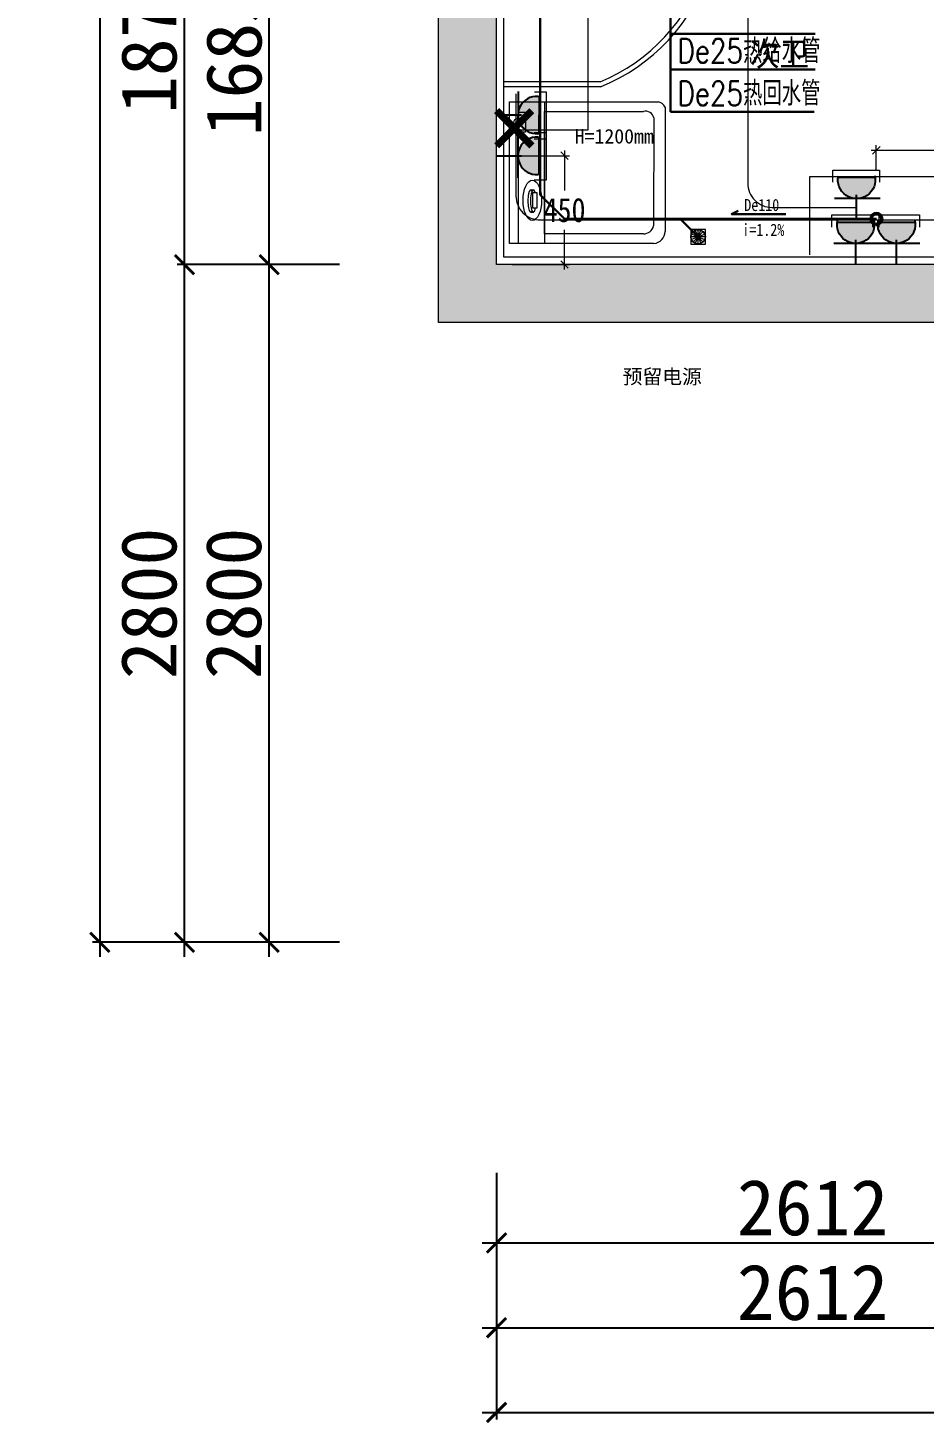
# Model space of a CAD drawing. Header units: millimetres. Extents: x -41640 to 3079702, y -5257903 to 68462.
# Drawn here: x 47798 to 51503, y 5543 to 11308 of the extents above; entities that cross this region are included whole.
import ezdxf

# ---------------------------------------------------------------- set-up
doc = ezdxf.new("R2010")
doc.units = ezdxf.units.MM
doc.header["$LTSCALE"] = 10
doc.linetypes.add('CONTINOUS', pattern=[0])
doc.layers.get('0').update_dxf_attribs({"color": 255})
doc.layers.get('Defpoints').update_dxf_attribs({"color": 255})
for name, color, linetype, lineweight in [('1强弱电插座尺寸', 5, 'Continuous', 0), ('1强电插座布线图', 1, 'Continuous', 30), ('1强电插座布置图', 1, 'Continuous', 30), ('1排水布置图', 1, 'Continuous', 30), ('1给水平面布置图', 4, 'Continuous', 13), ('图框', 255, 'Continuous', 0), ('机电', 3, 'Continuous', 0), ('浅线', 251, 'CONTINOUS', 0)]:
    doc.layers.add(name, color=color, linetype=linetype, lineweight=lineweight)
doc.layers.add('2323', color=4, linetype='Continuous')
doc.layers.add('LAYER2', color=8, linetype='Continuous')
doc.styles.add('_THVAC_DIM', font='SIMPLEX', dxfattribs={"width": 0.8, "height": 3.5, "bigfont": 'HZTXT'})
doc.styles.get("Standard").update_dxf_attribs({"font": ''})
doc.styles.add('夏建东', font='', dxfattribs={"width": 0.85})
doc.styles.add('邓林', font='simhei.ttf')
doc.styles.get('Standard').set_extended_font_data('SimSun')
doc.styles.get('夏建东').set_extended_font_data('SimSun')
doc.dimstyles.new('g', dxfattribs={"dimtxt": 100, "dimasz": 31, "dimexe": 21, "dimexo": 30, "dimgap": 31, "dimtad": 1, "dimtih": 1, "dimtoh": 1, "dimdec": 0, "dimrnd": 10, "dimdsep": 46, "dimtxsty": '夏建东', "dimblk": 'OBLIQUE', "dimcen": 2.5, "dimdle": 21, "dimclrd": 5, "dimclre": 5, "dimclrt": 5, "dimadec": 0, "dimazin": 0, "dimtfac": 1, "dimtdec": 0, "dimtmove": 2, "dimatfit": 3, "dimldrblk": 'DOT', "dimfxl": 300, "dimlwd": -1, "dimlwe": -1, "dimarcsym": 1})
doc.dimstyles.get("Standard").update_dxf_attribs({"dimtxt": 0.18, "dimasz": 0.18, "dimexe": 0.18, "dimexo": 0.0625, "dimgap": 0.09, "dimtad": 0, "dimtih": 1, "dimtoh": 1, "dimdec": 4, "dimzin": 0, "dimdsep": 46, "dimtxsty": 'Standard', "dimcen": 0.09, "dimadec": 0, "dimazin": 0, "dimtfac": 1, "dimtdec": 4, "dimtofl": 0, "dimtmove": 0, "dimatfit": 3, "dimfxl": 1, "dimtolj": 1, "dimtzin": 0, "dimarcsym": 0})

# ---------------------------------------------------------------- blocks, each defined once
blk = doc.blocks.new('_ArchTick')
at = {"color": 0, "linetype": 'ByBlock', "const_width": 0.15}
blk.add_lwpolyline([(-0.5, -0.5), (0.5, 0.5)], dxfattribs=at)
blk = doc.blocks.new('*D876')
at = {"layer": 'Defpoints', "color": 0, "lineweight": 30, "ltscale": 0.5}
for p in [(49735.6, 6637.5), (52347.6, 6637.5), (52347.6, 6287.5)]:
    blk.add_point(p, dxfattribs=at)
at = {"layer": '浅线', "color": 8, "lineweight": -2, "ltscale": 0.5}
for p, q in [((49735.6, 6577.5), (49735.6, 6257.5)), ((52347.6, 6577.5), (52347.6, 6257.5)), ((49675.6, 6287.5), (52407.6, 6287.5))]:
    blk.add_line(p, q, dxfattribs=at)
at = {"layer": '浅线', "color": 8, "lineweight": -2, "ltscale": 0.5, "xscale": 80, "yscale": 80, "zscale": 80, "rotation": 180}
blk.add_blockref('_ArchTick', (49735.6, 6287.5), dxfattribs=at)
at = {"layer": '浅线', "color": 8, "lineweight": -2, "ltscale": 0.5, "xscale": 80, "yscale": 80, "zscale": 80}
blk.add_blockref('_ArchTick', (52347.6, 6287.5), dxfattribs=at)
at = {"layer": '浅线', "color": 45, "ltscale": 0.5, "insert": (51041.6, 6432.5), "char_height": 230, "attachment_point": 5, "style": '邓林', "bg_fill": 3, "box_fill_scale": 1.1, "bg_fill_color": 256, "bg_fill_true_color": 13158600, "bg_fill_transparency": 15658716}
blk.add_mtext('2612', dxfattribs=at)
blk = doc.blocks.new('_Dot')
at = {"color": 0, "linetype": 'ByBlock', "lineweight": -2}
blk.add_line((-0.5, 0), (-1, 0), dxfattribs=at)
at = {"color": 0, "linetype": 'ByBlock', "const_width": 0.5}
blk.add_lwpolyline([(-0.25, 0, 1), (0.25, 0, 1)], format="xyb", close=True, dxfattribs=at)
blk = doc.blocks.new('DOT')
at = {"color": 0, "linetype": 'ByBlock'}
blk.add_line((-0.35, 0), (-1, 0), dxfattribs=at)
at = {"color": 0, "linetype": 'ByBlock', "const_width": 0.35}
blk.add_lwpolyline([(-0.175, 0, 1), (0.175, 0, 1)], format="xyb", close=True, dxfattribs=at)
blk = doc.blocks.new('*D883')
at = {"layer": 'Defpoints', "color": 0, "lineweight": 30, "ltscale": 0.5}
for p in [(49735.6, 6637.5), (52347.6, 6637.5), (52347.6, 5937.5)]:
    blk.add_point(p, dxfattribs=at)
at = {"layer": '浅线', "color": 8, "lineweight": -2, "ltscale": 0.5}
for p, q in [((49735.6, 6577.5), (49735.6, 5907.5)), ((52347.6, 6577.5), (52347.6, 5907.5)), ((49675.6, 5937.5), (52407.6, 5937.5))]:
    blk.add_line(p, q, dxfattribs=at)
at = {"layer": '浅线', "color": 8, "lineweight": -2, "ltscale": 0.5, "xscale": 80, "yscale": 80, "zscale": 80, "rotation": 180}
blk.add_blockref('_ArchTick', (49735.6, 5937.5), dxfattribs=at)
at = {"layer": '浅线', "color": 8, "lineweight": -2, "ltscale": 0.5, "xscale": 80, "yscale": 80, "zscale": 80}
blk.add_blockref('_ArchTick', (52347.6, 5937.5), dxfattribs=at)
at = {"layer": '浅线', "color": 45, "ltscale": 0.5, "insert": (51041.6, 6082.5), "char_height": 230, "attachment_point": 5, "style": '邓林', "bg_fill": 3, "box_fill_scale": 1.1, "bg_fill_color": 256, "bg_fill_true_color": 13158600, "bg_fill_transparency": 15658200}
blk.add_mtext('2612', dxfattribs=at)
blk = doc.blocks.new('*D888')
at = {"layer": 'Defpoints', "color": 0, "lineweight": 30, "ltscale": 0.5}
for p in [(49735.6, 6637.5), (65335.6, 6637.5), (65335.6, 5587.5)]:
    blk.add_point(p, dxfattribs=at)
at = {"layer": '浅线', "color": 8, "lineweight": -2, "ltscale": 0.5}
for p, q in [((49735.6, 6577.5), (49735.6, 5557.5)), ((65335.6, 6577.5), (65335.6, 5557.5)), ((49675.6, 5587.5), (65395.6, 5587.5))]:
    blk.add_line(p, q, dxfattribs=at)
at = {"layer": '浅线', "color": 8, "lineweight": -2, "ltscale": 0.5, "xscale": 80, "yscale": 80, "zscale": 80, "rotation": 180}
blk.add_blockref('_ArchTick', (49735.6, 5587.5), dxfattribs=at)
at = {"layer": '浅线', "color": 8, "lineweight": -2, "ltscale": 0.5, "xscale": 80, "yscale": 80, "zscale": 80}
blk.add_blockref('_ArchTick', (65335.6, 5587.5), dxfattribs=at)
at = {"layer": '浅线', "color": 45, "ltscale": 0.5, "insert": (57535.6, 5733.8), "char_height": 230, "attachment_point": 5, "style": '邓林', "bg_fill": 3, "box_fill_scale": 1.1, "bg_fill_color": 256, "bg_fill_true_color": 13158600, "bg_fill_transparency": 15657684}
blk.add_mtext('15600', dxfattribs=at)
blk = doc.blocks.new('*D889')
at = {"layer": 'Defpoints', "color": 0, "lineweight": 30, "ltscale": 0.5}
for p in [(48795.6, 12014.8), (49145.6, 12014.8), (49145.6, 10329.8)]:
    blk.add_point(p, dxfattribs=at)
at = {"layer": '浅线', "color": 8, "lineweight": -2, "ltscale": 0.5}
for p, q in [((48795.6, 10269.8), (48795.6, 12074.8)), ((49085.6, 12014.8), (48765.6, 12014.8)), ((49085.6, 10329.8), (48765.6, 10329.8))]:
    blk.add_line(p, q, dxfattribs=at)
at = {"layer": '浅线', "color": 8, "lineweight": -2, "ltscale": 0.5, "xscale": 80, "yscale": 80, "zscale": 80}
for p, rotation in [((48795.6, 12014.8), 90), ((48795.6, 10329.8), 270)]:
    blk.add_blockref('_ArchTick', p, dxfattribs=dict(at, rotation=rotation))
at = {"layer": '浅线', "color": 45, "ltscale": 0.5, "insert": (48650.6, 11172.3), "char_height": 230, "attachment_point": 5, "rotation": 90, "style": '邓林', "bg_fill": 3, "box_fill_scale": 1.1, "bg_fill_color": 256, "bg_fill_true_color": 13158600, "bg_fill_transparency": 8734720}
blk.add_mtext('1685', dxfattribs=at)
blk = doc.blocks.new('*D891')
at = {"layer": 'Defpoints', "color": 0, "lineweight": 30, "ltscale": 0.5}
for p in [(48445.6, 12199.8), (49254.1, 12199.8), (49145.6, 10329.8)]:
    blk.add_point(p, dxfattribs=at)
at = {"layer": '浅线', "color": 8, "lineweight": -2, "ltscale": 0.5}
for p, q in [((48445.6, 10269.8), (48445.6, 12259.8)), ((49194.1, 12199.8), (48415.6, 12199.8)), ((49085.6, 10329.8), (48415.6, 10329.8))]:
    blk.add_line(p, q, dxfattribs=at)
at = {"layer": '浅线', "color": 8, "lineweight": -2, "ltscale": 0.5, "xscale": 80, "yscale": 80, "zscale": 80}
for p, rotation in [((48445.6, 12199.8), 90), ((48445.6, 10329.8), 270)]:
    blk.add_blockref('_ArchTick', p, dxfattribs=dict(at, rotation=rotation))
at = {"layer": '浅线', "color": 45, "ltscale": 0.5, "insert": (48299.3, 11264.8), "char_height": 230, "attachment_point": 5, "rotation": 90, "style": '邓林', "bg_fill": 3, "box_fill_scale": 1.1, "bg_fill_color": 256, "bg_fill_true_color": 13158600, "bg_fill_transparency": 8722240}
blk.add_mtext('1870', dxfattribs=at)
blk = doc.blocks.new('*D892')
at = {"layer": 'Defpoints', "color": 0, "lineweight": 30, "ltscale": 0.5}
for p in [(49145.6, 17199.8), (48095.6, 7529.8), (49145.6, 7529.8)]:
    blk.add_point(p, dxfattribs=at)
at = {"layer": '浅线', "color": 8, "lineweight": -2, "ltscale": 0.5}
for p, q in [((48095.6, 17259.8), (48095.6, 7469.8)), ((49085.6, 17199.8), (48065.6, 17199.8)), ((49085.6, 7529.8), (48065.6, 7529.8))]:
    blk.add_line(p, q, dxfattribs=at)
at = {"layer": '浅线', "color": 8, "lineweight": -2, "ltscale": 0.5, "xscale": 80, "yscale": 80, "zscale": 80}
for p, rotation in [((48095.6, 17199.8), 90), ((48095.6, 7529.8), 270)]:
    blk.add_blockref('_ArchTick', p, dxfattribs=dict(at, rotation=rotation))
at = {"layer": '浅线', "color": 45, "ltscale": 0.5, "insert": (47949.3, 12364.8), "char_height": 230, "attachment_point": 5, "rotation": 90, "style": '邓林', "bg_fill": 3, "box_fill_scale": 1.1, "bg_fill_color": 256, "bg_fill_true_color": 13158600, "bg_fill_transparency": 8725552}
blk.add_mtext('9670', dxfattribs=at)
blk = doc.blocks.new('*D893')
at = {"layer": 'Defpoints', "color": 0, "lineweight": 30, "ltscale": 0.5}
for p in [(48795.6, 10329.8), (49145.6, 10329.8), (49145.6, 7529.8)]:
    blk.add_point(p, dxfattribs=at)
at = {"layer": '浅线', "color": 8, "lineweight": -2, "ltscale": 0.5}
for p, q in [((48795.6, 7469.8), (48795.6, 10389.8)), ((49085.6, 10329.8), (48765.6, 10329.8)), ((49085.6, 7529.8), (48765.6, 7529.8))]:
    blk.add_line(p, q, dxfattribs=at)
at = {"layer": '浅线', "color": 8, "lineweight": -2, "ltscale": 0.5, "xscale": 80, "yscale": 80, "zscale": 80}
for p, rotation in [((48795.6, 10329.8), 90), ((48795.6, 7529.8), 270)]:
    blk.add_blockref('_ArchTick', p, dxfattribs=dict(at, rotation=rotation))
at = {"layer": '浅线', "color": 45, "ltscale": 0.5, "insert": (48649.3, 8929.8), "char_height": 230, "attachment_point": 5, "rotation": 90, "style": '邓林', "bg_fill": 3, "box_fill_scale": 1.1, "bg_fill_color": 256, "bg_fill_true_color": 13158600, "bg_fill_transparency": 8735856}
blk.add_mtext('2800', dxfattribs=at)
blk = doc.blocks.new('*D894')
at = {"layer": 'Defpoints', "color": 0, "lineweight": 30, "ltscale": 0.5}
for p in [(48445.6, 10329.8), (49145.6, 10329.8), (49145.6, 7529.8)]:
    blk.add_point(p, dxfattribs=at)
at = {"layer": '浅线', "color": 8, "lineweight": -2, "ltscale": 0.5}
for p, q in [((48445.6, 7469.8), (48445.6, 10389.8)), ((49085.6, 10329.8), (48415.6, 10329.8)), ((49085.6, 7529.8), (48415.6, 7529.8))]:
    blk.add_line(p, q, dxfattribs=at)
at = {"layer": '浅线', "color": 8, "lineweight": -2, "ltscale": 0.5, "xscale": 80, "yscale": 80, "zscale": 80}
for p, rotation in [((48445.6, 10329.8), 90), ((48445.6, 7529.8), 270)]:
    blk.add_blockref('_ArchTick', p, dxfattribs=dict(at, rotation=rotation))
at = {"layer": '浅线', "color": 45, "ltscale": 0.5, "insert": (48299.3, 8929.8), "char_height": 230, "attachment_point": 5, "rotation": 90, "style": '邓林', "bg_fill": 3, "box_fill_scale": 1.1, "bg_fill_color": 256, "bg_fill_true_color": 13158600, "bg_fill_transparency": 15657684}
blk.add_mtext('2800', dxfattribs=at)
blk = doc.blocks.new('_Oblique')
at = {"color": 0, "linetype": 'ByBlock', "lineweight": -2}
blk.add_line((-0.5, -0.5), (0.5, 0.5), dxfattribs=at)
blk = doc.blocks.new('*D945')
at = {"layer": '1强弱电插座尺寸', "color": 5, "ltscale": 0.01}
for p, q in [((49800.1, 10779.4), (50037.4, 10779.4)), ((50016.4, 10800.4), (50016.4, 10635.6)), ((50016.4, 10308.8), (50016.4, 10473.6)), ((49799.8, 10329.8), (50037.4, 10329.8))]:
    blk.add_line(p, q, dxfattribs=at)
at = {"layer": 'Defpoints', "color": 0, "linetype": 'ByBlock', "lineweight": 30, "ltscale": 0.01}
for p in [(49770.1, 10779.4), (49769.8, 10329.8), (50016.4, 10329.8)]:
    blk.add_point(p, dxfattribs=at)
at = {"layer": '1强弱电插座尺寸', "color": 5, "linetype": 'ByBlock', "ltscale": 0.01, "xscale": 31, "yscale": 31, "zscale": 31}
for p, rotation in [((50016.4, 10779.4), 90), ((50016.4, 10329.8), 270)]:
    blk.add_blockref('_Oblique', p, dxfattribs=dict(at, rotation=rotation))
at = {"layer": '1强弱电插座尺寸', "color": 5, "linetype": 'ByBlock', "lineweight": 13, "ltscale": 0.01, "insert": (50016.4, 10554.6), "char_height": 100, "attachment_point": 5, "style": '夏建东'}
blk.add_mtext('450', dxfattribs=at)
blk = doc.blocks.new('强电插座')
at = {"lineweight": 0}
h = blk.add_hatch(color=12, dxfattribs=at)
h.set_gradient(color1=(216, 3, 3), color2=(230, 5, 5), tint=1, name='CYLINDER')
h.paths.add_polyline_path([(88497.8, 75989.2, 1.129445), (88497.8, 75909.4)])
at = {"layer": '2323', "color": 1}
for p, q in [((88452.6, 75999.6), (88452.6, 75902)), ((88497.8, 75989.2), (88497.8, 75909.4)), ((88407.2, 75949.3), (88460.4, 75949.3))]:
    blk.add_line(p, q, dxfattribs=at)
blk.add_arc((88492.9, 75949.3), 40.2, 77.2553, 282.7447, dxfattribs=at)
at = {"layer": 'LAYER2', "color": 1, "ltscale": 20}
blk.add_line((88456.4, 75966.1), (88456.4, 75966.1), dxfattribs=at)
blk = doc.blocks.new('强电防水插座')
at = {"layer": '1强电插座布置图', "color": 1, "linetype": 'ByBlock', "lineweight": 9}
blk.add_lwpolyline([(-166178.2, 222988.6), (-166178.2, 223049.7), (-165944.2, 223049.7), (-165944.2, 222988.6)], dxfattribs=at)
at = {"layer": '1强电插座布置图', "color": 250, "linetype": 'ByBlock', "lineweight": 9, "extrusion": (0, 0, -1), "xscale": 2.325322137214242, "yscale": 2.325322137214242, "zscale": -2.325322137599869, "rotation": 90}
blk.add_blockref('强电插座', (342665.7, 17225.9), dxfattribs=at)
blk = doc.blocks.new('*D962')
at = {"layer": '1强弱电插座尺寸', "color": 5, "ltscale": 0.01}
for p, q in [((52218.6, 10801.6), (51283.8, 10801.6)), ((51304.8, 10719.2), (51304.8, 10822.6)), ((52197.6, 10808), (52197.6, 10780.6))]:
    blk.add_line(p, q, dxfattribs=at)
at = {"layer": 'Defpoints', "color": 0, "linetype": 'ByBlock', "lineweight": 30, "ltscale": 0.01}
for p in [(52197.6, 10838), (51304.8, 10801.6), (51304.8, 10689.2)]:
    blk.add_point(p, dxfattribs=at)
at = {"layer": '1强弱电插座尺寸', "color": 5, "linetype": 'ByBlock', "ltscale": 0.01, "xscale": 31, "yscale": 31, "zscale": 31, "rotation": 180}
blk.add_blockref('_Oblique', (51304.8, 10801.6), dxfattribs=at)
at = {"layer": '1强弱电插座尺寸', "color": 5, "linetype": 'ByBlock', "ltscale": 0.01, "xscale": 31, "yscale": 31, "zscale": 31}
blk.add_blockref('_Oblique', (52197.6, 10801.6), dxfattribs=at)
at = {"layer": '1强弱电插座尺寸', "color": 5, "linetype": 'ByBlock', "lineweight": 13, "ltscale": 0.01, "insert": (51751.2, 10882.6), "char_height": 100, "attachment_point": 5, "style": '夏建东'}
blk.add_mtext('890', dxfattribs=at)
blk = doc.blocks.new('冷水')
at = {"layer": '图框', "color": 4, "lineweight": 0, "const_width": 40, "elevation": 5661.9}
for points in [[(228130.8, 195325.4), (228329.7, 195524.3)], [(228329.7, 195325.4), (228130.8, 195524.3)]]:
    blk.add_lwpolyline(points, dxfattribs=at)
blk = doc.blocks.new('A$C27FE3D30')
at = {"layer": '机电'}
for p, q in [((-94262, 38463), (-94358, 38463)), ((-94262, 38463), (-94358, 38463)), ((-94166, 38463), (-94358, 38463)), ((-94262, 38463), (-94351, 38501)), ((-94262, 38463), (-94351, 38426)), ((-94262, 38463), (-94330, 38531)), ((-94262, 38463), (-94330, 38396)), ((-94262, 38463), (-94300, 38552)), ((-94262, 38463), (-94300, 38375)), ((-94262, 38367), (-94262, 38559)), ((-94262, 38463), (-94226, 38552)), ((-94262, 38463), (-94195, 38531)), ((-94262, 38463), (-94173, 38499)), ((-94262, 38463), (-94195, 38396)), ((-94262, 38463), (-94226, 38375)), ((-94262, 38463), (-94173, 38428)), ((-94262, 38463), (-94262, 38463))]:
    blk.add_line(p, q, dxfattribs=at)
blk.add_lwpolyline([(-94362, 38363), (-94162, 38363), (-94162, 38563), (-94362, 38563)], close=True, dxfattribs=at)
for radius in [100, 96]:
    blk.add_circle((-94262, 38463), radius, dxfattribs=at)

msp = doc.modelspace()

# ---------------------------------------------------------------- hatches: boundary and pattern name
at = {"layer": '浅线', "ltscale": 0.5}
h = msp.add_hatch(color=256, dxfattribs=at)
h.dxf.hatch_style = 1
h.paths.add_polyline_path([(49495.6, 10089.8), (52107.6, 10089.8), (52107.6, 7289.8), (52497.6, 7289.8), (52497.6, 7529.8), (52347.6, 7529.8), (52347.6, 10329.8), (49735.6, 10329.8), (49735.6, 17199.8), (50063.6, 17199.8), (50063.6, 17439.8), (49495.6, 17439.8)])

# ---------------------------------------------------------------- linework, layer by layer
at = {"layer": '1强电插座布线图', "color": 2, "lineweight": 0, "ltscale": 0.1}
for points in [[(50773.6, 11968.7), (50773.6, 10666, 0.414214), (50873.6, 10566), (51223.6, 10566)], [(49815.4, 11034.9), (49815.4, 10614.4, 0.414214), (49915.4, 10514.4), (53603.5, 10514.4)]]:
    msp.add_lwpolyline(points, format="xyb", dxfattribs=at)
at = {"layer": '1排水布置图', "linetype": 'Continuous', "lineweight": 30}
for points in [[(51305.3, 10518.5), (50016, 10518.5), (49916, 10618.5), (49916, 11888.4)], [(50568.1, 10444.7), (50494.3, 10518.5)]]:
    msp.add_lwpolyline(points, dxfattribs=at)
at = {"layer": '1排水布置图'}
msp.add_lwpolyline([(50931.7, 10538.6), (50707, 10538.6), (50733.8, 10551.4)], dxfattribs=at)
at = {"layer": '1排水布置图', "linetype": 'Continuous', "lineweight": 30}
for radius in [25, 20]:
    msp.add_circle((51305.3, 10518.5), radius, dxfattribs=at)
at = {"layer": '1给水平面布置图', "lineweight": 0, "ltscale": 0.1}
msp.add_lwpolyline([(49822.8, 10886.5), (50113.6, 10886.5), (50113.6, 11643.6)], dxfattribs=at)
at = {"layer": '1给水平面布置图', "linetype": 'Continuous', "lineweight": 30}
for points in [[(50454.3, 10960.4), (50454.3, 11643.6)], [(50454.3, 11283.2), (50605.8, 11283.2), (51051.6, 11283.2)], [(50454.3, 11136.1), (50605.8, 11136.1), (51051.6, 11136.1)], [(50454.3, 10960.4), (50605.8, 10960.4), (51048.7, 10960.4)]]:
    msp.add_lwpolyline(points, dxfattribs=at)
at = {"layer": '浅线', "ltscale": 0.5}
for p, q in [((49495.6, 10089.8), (49495.6, 17439.8)), ((49735.6, 10329.8), (49735.6, 17199.8)), ((49765.6, 10359.8), (49765.6, 11984.6)), ((50163.2, 11084.8), (49765.6, 11084.8)), ((50165.6, 11064.8), (49765.6, 11064.8)), ((49788.9, 10416.7), (49788.9, 11002.7)), ((49788.9, 11002.7), (50403, 11002.7)), ((49824.7, 11002.7), (49824.7, 10960.1)), ((49824.7, 10960.1), (49854.5, 10960.1)), ((49854.5, 10960.1), (49854.5, 10876.9)), ((49933.6, 11002.7), (49933.6, 10416.7)), ((49933.6, 10456.7), (49933.6, 10962.7)), ((49933.6, 10962.7), (50343.3, 10962.7)), ((50431.9, 10980.4), (50431.9, 10466.7)), ((50385.3, 10935.8), (50384.6, 10489.3)), ((49854.5, 10876.9), (49824.7, 10876.9)), ((49824.7, 10876.9), (49824.7, 10416.7)), ((51029.9, 10693.8), (51579.8, 10693.8)), ((51029.9, 10369.8), (51029.9, 10693.8)), ((49876.9, 10638.5), (49887.5, 10638.5)), ((49885.2, 10563.5), (49885.2, 10628.2)), ((49885.2, 10628.2), (49901.9, 10628.2)), ((49901.9, 10628.2), (49901.9, 10563.5)), ((49901.9, 10563.5), (49885.2, 10563.5)), ((49876.9, 10546.9), (49887.5, 10546.9)), ((50342.7, 10456.7), (49933.6, 10456.7)), ((50385.3, 10416.7), (49788.9, 10416.7)), ((52347.6, 10329.8), (49735.6, 10329.8)), ((52197.6, 10359.8), (49765.6, 10359.8)), ((52107.6, 10089.8), (49495.6, 10089.8))]:
    msp.add_line(p, q, dxfattribs=at)
msp.add_circle((49823.9, 10916.3), 17.5, dxfattribs=at)
for centre, radius, start, end in [((49876.6, 11784), 755.7, 292.28832, 342.07225), ((49880.9, 11779.8), 769.6, 291.71101, 342.67957), ((50351.1, 10928.6), 35, 11.95448, 102.94776), ((50395.5, 10963), 40.4, 25.54181, 79.30079), ((50343.3, 10499.1), 42.4, 269.11291, 346.66611), ((50379.5, 10468.8), 52.5, 276.36902, 357.63954)]:
    msp.add_arc(centre, radius, start, end, dxfattribs=at)
msp.add_ellipse((49883.3, 10595.2), major_axis=(0, -83.2), ratio=0.460679, dxfattribs=at)
for centre, start_param, end_param in [((49876.9, 10592.7), 2.680557, 6.744221), ((49887.5, 10592.7), 2.456252, 7.163249)]:
    msp.add_ellipse(centre, major_axis=(0, -45.8), ratio=0.257931, start_param=start_param, end_param=end_param, dxfattribs=at)

# ---------------------------------------------------------------- block references
at = {"layer": '1强电插座布置图', "color": 1, "linetype": 'ByBlock', "lineweight": 9, "xscale": -0.8266666852072705, "yscale": 0.8266666851995979, "zscale": 0.8266666851937761, "rotation": 269.835716037119}
for p in [(-134051.2, 148751.2), (-134051.7, 148582.5)]:
    msp.add_blockref('强电防水插座', p, dxfattribs=at)
at = {"layer": '1强电插座布置图', "color": 1, "linetype": 'ByBlock', "lineweight": 9, "xscale": 0.826666685170494, "yscale": 0.8266666851995979, "zscale": 0.8266666851937761}
for p in [(188499.1, -173667.3), (188495.3, -173852.4), (188664.1, -173852.4)]:
    msp.add_blockref('强电防水插座', p, dxfattribs=at)
at = {"layer": '1排水布置图', "lineweight": 0, "xscale": 0.3018150581046939, "yscale": 0.3018150581046939, "zscale": 0.3018150580482836}
msp.add_blockref('A$C27FE3D30', (79017.9, -1164.1), dxfattribs=at)
at = {"layer": '1给水平面布置图', "color": 7, "xscale": 0.7326711750938557, "yscale": 0.7326711750938557, "zscale": 0.7326711750841284, "rotation": 270}
msp.add_blockref('冷水', (-93373.7, 178110.8, -4148.3), dxfattribs=at)

# ---------------------------------------------------------------- texts
at = {"layer": '1强弱电插座尺寸', "color": 1, "linetype": 'ByBlock', "lineweight": 9, "char_height": 60, "attachment_point": 9, "rotation": 360}
for s, insert, width in [('H=1200mm', (50385.2, 10829), 325.854), ('{\\fSimSun|b0|i0|c134|p2;预留电源}', (50584, 9830.3), 438.675)]:
    msp.add_mtext(s, dxfattribs=dict(at, insert=insert, width=width))
at = {"layer": '1排水布置图', "char_height": 50, "width": 69.646, "attachment_point": 3, "style": '夏建东'}
for s, insert in [('De110', (50903.8, 10601)), ('i=1.2%', (50924.8, 10498.5))]:
    msp.add_mtext(s, dxfattribs=dict(at, insert=insert))
at = {"layer": '1给水平面布置图', "linetype": 'Continuous', "lineweight": 30, "char_height": 100, "width": 1129.1, "attachment_point": 1, "style": '_THVAC_DIM'}
for s, insert in [('De25热给水管', (50483.4, 11262.6)), ('De25热回水管', (50483.4, 11086.9))]:
    msp.add_mtext(s, dxfattribs=dict(at, insert=insert))
at = {"layer": '浅线', "ltscale": 0.5, "insert": (50782.3, 11250.5), "char_height": 100, "attachment_point": 1, "style": '夏建东'}
msp.add_mtext_dynamic_manual_height_columns('{\\fSimSun|b0|i0|c134|p2;\\W0.9;次卫}', width=1397.063, gutter_width=12.5, heights=[0], dxfattribs=at)

# ---------------------------------------------------------------- dimensions: what is measured, and where the dimension line sits
at = {"layer": '1强弱电插座尺寸', "color": 4, "linetype": 'ByBlock', "lineweight": 13, "ltscale": 0.01}
dim = msp.add_linear_dim(base=(51304.8, 10801.6), p1=(52197.6, 10838), p2=(51304.8, 10689.2), dimstyle='g', dxfattribs=at)
dim.commit()
dim.dimension.update_dxf_attribs({"geometry": '*D962', "text_midpoint": (51751.2, 10882.6)})
dim = msp.add_linear_dim(base=(50016.4, 10329.8), p1=(49770.1, 10779.4), p2=(49769.8, 10329.8), angle=90, dimstyle='g', dxfattribs=at)
dim.commit()
dim.dimension.update_dxf_attribs({"geometry": '*D945', "text_midpoint": (50016.4, 10554.6)})
at = {"layer": '浅线', "ltscale": 0.5}
dim = msp.add_linear_dim(base=(48795.6, 12014.8), p1=(49145.6, 10329.8), p2=(49145.6, 12014.8), angle=90, dimstyle='Standard', override={"dimtxt": 230, "dimasz": 80, "dimexe": 30, "dimexo": 60, "dimgap": 30, "dimtad": 1, "dimtih": 0, "dimtoh": 0, "dimdec": 0, "dimzin": 8, "dimdsep": 44, "dimtxsty": '邓林', "dimblk": 'ArchTick', "dimcen": 2.5, "dimdle": 60, "dimclrd": 8, "dimclre": 8, "dimclrt": 45, "dimtdec": 0, "dimtofl": 1, "dimtmove": 1, "dimldrblk": 'Dot', "dimfxl": 5, "dimtfill": 1, "dimtolj": 0, "dimtzin": 8}, dxfattribs=at)
dim.commit()
dim.dimension.update_dxf_attribs({"geometry": '*D889', "text_midpoint": (48650.6, 11172.3)})
dim = msp.add_linear_dim(base=(52347.6, 6287.5), p1=(49735.6, 6637.5), p2=(52347.6, 6637.5), dimstyle='Standard', override={"dimtxt": 230, "dimasz": 80, "dimexe": 30, "dimexo": 60, "dimgap": 30, "dimtad": 1, "dimtih": 0, "dimtoh": 0, "dimdec": 0, "dimzin": 8, "dimdsep": 44, "dimtxsty": '邓林', "dimblk": 'ArchTick', "dimcen": 2.5, "dimdle": 60, "dimclrd": 8, "dimclre": 8, "dimclrt": 45, "dimtdec": 0, "dimtofl": 1, "dimtmove": 1, "dimldrblk": 'Dot', "dimfxl": 5, "dimtfill": 1, "dimtolj": 0, "dimtzin": 8}, dxfattribs=at)
dim.commit()
dim.dimension.update_dxf_attribs({"geometry": '*D876', "text_midpoint": (51041.6, 6432.5)})

# ---------------------------------------------------------------- next in the draw order: dimensions: what is measured, and where the dimension line sits
dim = msp.add_linear_dim(base=(48445.6, 12199.8), p1=(49145.6, 10329.8), p2=(49254.1, 12199.8), angle=90, dimstyle='Standard', override={"dimtxt": 230, "dimasz": 80, "dimexe": 30, "dimexo": 60, "dimgap": 30, "dimtad": 1, "dimtih": 0, "dimtoh": 0, "dimdec": 0, "dimzin": 8, "dimdsep": 44, "dimtxsty": '邓林', "dimblk": 'ArchTick', "dimcen": 2.5, "dimdle": 60, "dimclrd": 8, "dimclre": 8, "dimclrt": 45, "dimtdec": 0, "dimtofl": 1, "dimtmove": 1, "dimldrblk": 'Dot', "dimfxl": 5, "dimtfill": 1, "dimtolj": 0, "dimtzin": 8}, dxfattribs=at)
dim.commit()
dim.dimension.update_dxf_attribs({"geometry": '*D891', "text_midpoint": (48299.3, 11264.8)})
dim = msp.add_linear_dim(base=(52347.6, 5937.5), p1=(49735.6, 6637.5), p2=(52347.6, 6637.5), dimstyle='Standard', override={"dimtxt": 230, "dimasz": 80, "dimexe": 30, "dimexo": 60, "dimgap": 30, "dimtad": 1, "dimtih": 0, "dimtoh": 0, "dimdec": 0, "dimzin": 8, "dimdsep": 44, "dimtxsty": '邓林', "dimblk": 'ArchTick', "dimcen": 2.5, "dimdle": 60, "dimclrd": 8, "dimclre": 8, "dimclrt": 45, "dimtdec": 0, "dimtofl": 1, "dimtmove": 1, "dimldrblk": 'Dot', "dimfxl": 5, "dimtfill": 1, "dimtolj": 0, "dimtzin": 8}, dxfattribs=at)
dim.commit()
dim.dimension.update_dxf_attribs({"geometry": '*D883', "text_midpoint": (51041.6, 6082.5)})

# ---------------------------------------------------------------- next in the draw order: dimensions: what is measured, and where the dimension line sits
dim = msp.add_linear_dim(base=(48095.6, 7529.8), p1=(49145.6, 17199.8), p2=(49145.6, 7529.8), angle=90, dimstyle='Standard', override={"dimtxt": 230, "dimasz": 80, "dimexe": 30, "dimexo": 60, "dimgap": 30, "dimtad": 1, "dimtih": 0, "dimtoh": 0, "dimdec": 0, "dimzin": 8, "dimdsep": 44, "dimtxsty": '邓林', "dimblk": 'ArchTick', "dimcen": 2.5, "dimdle": 60, "dimclrd": 8, "dimclre": 8, "dimclrt": 45, "dimtdec": 0, "dimtofl": 1, "dimtmove": 1, "dimldrblk": 'Dot', "dimfxl": 5, "dimtfill": 1, "dimtolj": 0, "dimtzin": 8}, dxfattribs=at)
dim.commit()
dim.dimension.update_dxf_attribs({"geometry": '*D892', "text_midpoint": (47949.3, 12364.8)})
dim = msp.add_linear_dim(base=(65335.6, 5587.5), p1=(49735.6, 6637.5), p2=(65335.6, 6637.5), dimstyle='Standard', override={"dimtxt": 230, "dimasz": 80, "dimexe": 30, "dimexo": 60, "dimgap": 30, "dimtad": 1, "dimtih": 0, "dimtoh": 0, "dimdec": 0, "dimzin": 8, "dimdsep": 44, "dimtxsty": '邓林', "dimblk": 'ArchTick', "dimcen": 2.5, "dimdle": 60, "dimclrd": 8, "dimclre": 8, "dimclrt": 45, "dimtdec": 0, "dimtofl": 1, "dimtmove": 1, "dimldrblk": 'Dot', "dimfxl": 5, "dimtfill": 1, "dimtolj": 0, "dimtzin": 8}, dxfattribs=at)
dim.commit()
dim.dimension.update_dxf_attribs({"geometry": '*D888', "text_midpoint": (57535.6, 5733.8)})

# ---------------------------------------------------------------- next in the draw order: dimensions: what is measured, and where the dimension line sits
dim = msp.add_linear_dim(base=(48795.6, 10329.8), p1=(49145.6, 7529.8), p2=(49145.6, 10329.8), angle=90, dimstyle='Standard', override={"dimtxt": 230, "dimasz": 80, "dimexe": 30, "dimexo": 60, "dimgap": 30, "dimtad": 1, "dimtih": 0, "dimtoh": 0, "dimdec": 0, "dimzin": 8, "dimdsep": 44, "dimtxsty": '邓林', "dimblk": 'ArchTick', "dimcen": 2.5, "dimdle": 60, "dimclrd": 8, "dimclre": 8, "dimclrt": 45, "dimtdec": 0, "dimtofl": 1, "dimtmove": 1, "dimldrblk": 'Dot', "dimfxl": 5, "dimtfill": 1, "dimtolj": 0, "dimtzin": 8}, dxfattribs=at)
dim.commit()
dim.dimension.update_dxf_attribs({"geometry": '*D893', "text_midpoint": (48649.3, 8929.8)})

# ---------------------------------------------------------------- next in the draw order: dimensions: what is measured, and where the dimension line sits
dim = msp.add_linear_dim(base=(48445.6, 10329.8), p1=(49145.6, 7529.8), p2=(49145.6, 10329.8), angle=90, dimstyle='Standard', override={"dimtxt": 230, "dimasz": 80, "dimexe": 30, "dimexo": 60, "dimgap": 30, "dimtad": 1, "dimtih": 0, "dimtoh": 0, "dimdec": 0, "dimzin": 8, "dimdsep": 44, "dimtxsty": '邓林', "dimblk": 'ArchTick', "dimcen": 2.5, "dimdle": 60, "dimclrd": 8, "dimclre": 8, "dimclrt": 45, "dimtdec": 0, "dimtofl": 1, "dimtmove": 1, "dimldrblk": 'Dot', "dimfxl": 5, "dimtfill": 1, "dimtolj": 0, "dimtzin": 8}, dxfattribs=at)
dim.commit()
dim.dimension.update_dxf_attribs({"geometry": '*D894', "text_midpoint": (48299.3, 8929.8)})

doc.saveas('drawing.dxf')
